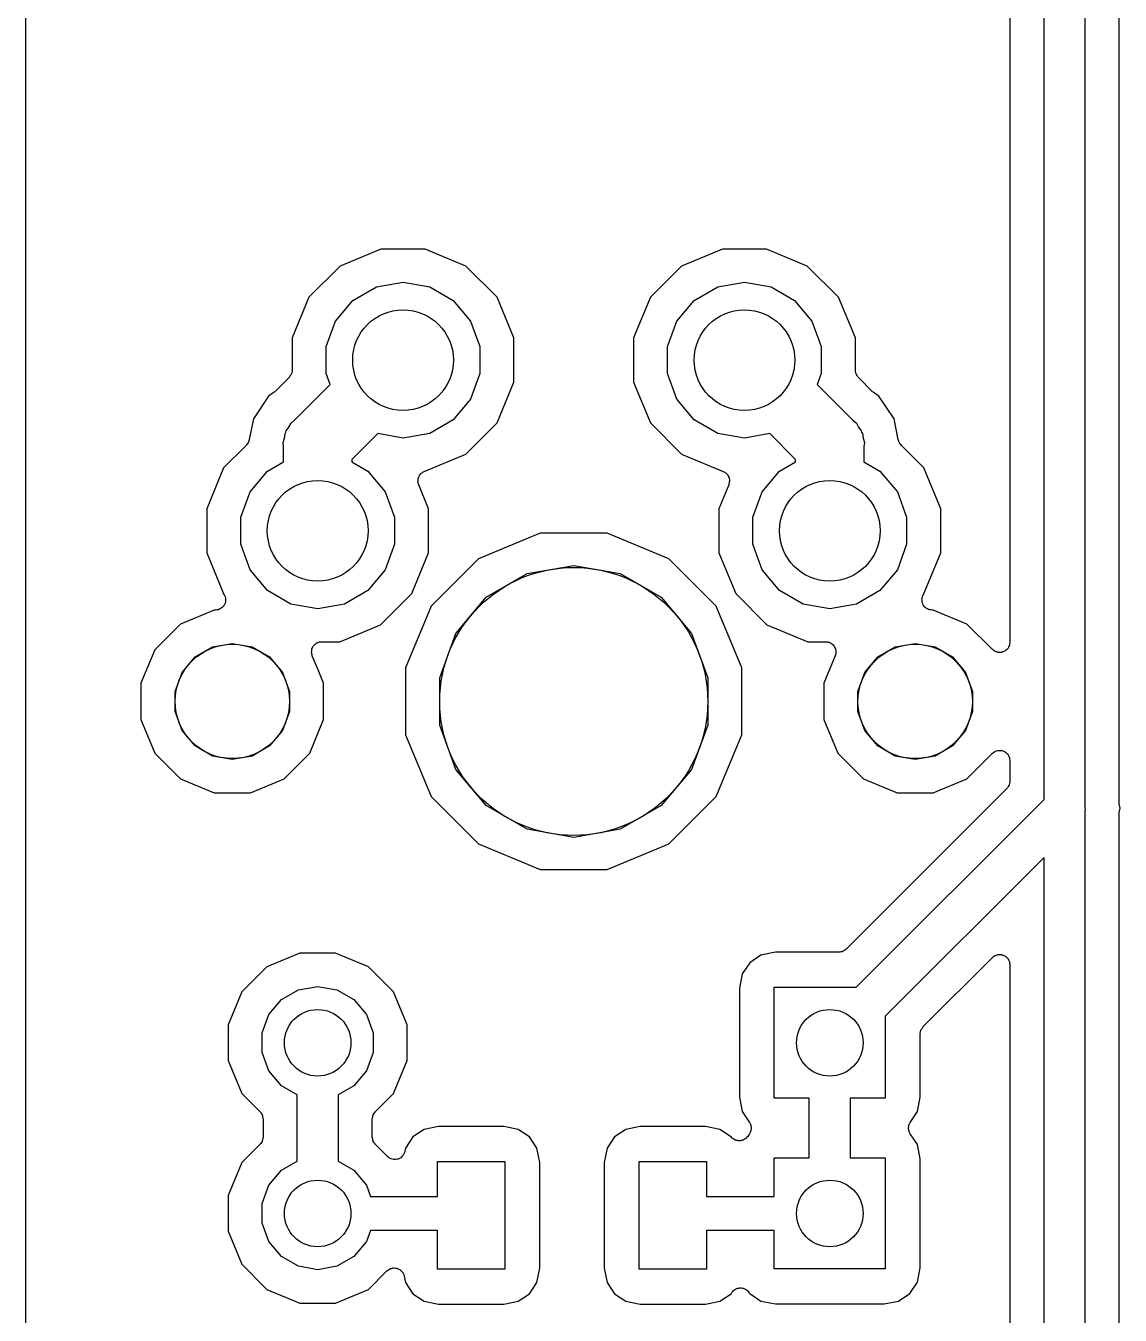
# Model space of a CAD drawing. Extents: x 24 to 196, y -189 to -31.
# Drawn here: x 159.49 to 175.77, y -133.29 to -114.1 of the extents above; entities that cross this region are included whole.
import ezdxf

# ---------------------------------------------------------------- set-up
doc = ezdxf.new("R2010")
doc.units = 0
doc.header["$MEASUREMENT"] = 0
doc.layers.add('BLACK', color=7, linetype='CONTINUOUS')

msp = doc.modelspace()

# ---------------------------------------------------------------- linework, layer by layer
at = {"layer": 'BLACK', "linetype": 'CONTINUOUS'}
for p, q in [((159.487, -147.101), (159.487, -59.5564)), ((175.247, -106.73), (175.247, -125.727)), ((175.755, -125.645), (175.755, -106.785)), ((174.638, -125.614), (174.638, -107.426)), ((174.13, -109.02), (174.13, -123.273)), ((164.772, -117.422), (164.165, -117.673)), ((165.428, -117.422), (164.772, -117.422)), ((166.035, -117.673), (165.428, -117.422)), ((169.852, -117.422), (169.245, -117.673)), ((170.508, -117.422), (169.852, -117.422)), ((171.115, -117.673), (170.508, -117.422)), ((164.165, -117.673), (163.7, -118.137)), ((166.5, -118.137), (166.035, -117.673)), ((169.245, -117.673), (168.78, -118.137)), ((171.58, -118.137), (171.115, -117.673)), ((164.354, -118.184), (164.703, -117.982)), ((164.703, -117.982), (165.1, -117.912)), ((165.1, -117.912), (165.497, -117.982)), ((165.497, -117.982), (165.846, -118.184)), ((169.434, -118.184), (169.783, -117.982)), ((169.783, -117.982), (170.18, -117.912)), ((170.18, -117.912), (170.577, -117.982)), ((170.577, -117.982), (170.926, -118.184)), ((163.7, -118.137), (163.449, -118.744)), ((164.095, -118.492), (164.354, -118.184)), ((165.846, -118.184), (166.105, -118.492)), ((166.751, -118.744), (166.5, -118.137)), ((168.78, -118.137), (168.529, -118.744)), ((169.175, -118.492), (169.434, -118.184)), ((170.926, -118.184), (171.185, -118.492)), ((171.831, -118.744), (171.58, -118.137)), ((163.957, -118.871), (164.095, -118.492)), ((166.105, -118.492), (166.243, -118.871)), ((169.037, -118.871), (169.175, -118.492)), ((171.185, -118.492), (171.323, -118.871)), ((163.449, -118.744), (163.449, -119.224)), ((166.751, -119.401), (166.751, -118.744)), ((168.529, -118.744), (168.529, -119.401)), ((171.831, -119.224), (171.831, -118.744)), ((163.957, -119.274), (163.957, -118.871)), ((166.243, -118.871), (166.243, -119.274)), ((169.037, -119.274), (169.037, -118.871)), ((171.323, -118.871), (171.323, -119.274)), ((163.404, -119.331), (163.193, -119.543)), ((163.408, -119.326), (163.404, -119.331)), ((163.413, -119.322), (163.408, -119.326)), ((163.423, -119.304), (163.413, -119.322)), ((163.435, -119.288), (163.423, -119.304)), ((163.436, -119.282), (163.435, -119.288)), ((163.44, -119.276), (163.436, -119.282)), ((163.443, -119.256), (163.44, -119.276)), ((163.448, -119.237), (163.443, -119.256)), ((163.449, -119.224), (163.448, -119.23)), ((163.448, -119.23), (163.448, -119.237)), ((164.017, -119.438), (163.957, -119.274)), ((166.243, -119.274), (166.105, -119.653)), ((169.175, -119.653), (169.037, -119.274)), ((171.323, -119.274), (171.263, -119.438)), ((171.832, -119.23), (171.831, -119.224)), ((171.832, -119.237), (171.832, -119.23)), ((171.837, -119.256), (171.832, -119.237)), ((171.84, -119.276), (171.837, -119.256)), ((171.844, -119.282), (171.84, -119.276)), ((171.845, -119.288), (171.844, -119.282)), ((171.857, -119.304), (171.845, -119.288)), ((171.867, -119.322), (171.857, -119.304)), ((171.872, -119.326), (171.867, -119.322)), ((171.876, -119.331), (171.872, -119.326)), ((172.087, -119.543), (171.876, -119.331)), ((163.181, -119.551), (163.17, -119.562)), ((163.193, -119.543), (163.181, -119.551)), ((163.486, -119.968), (164.017, -119.438)), ((166.5, -120.008), (166.751, -119.401)), ((168.529, -119.401), (168.78, -120.008)), ((171.263, -119.438), (171.794, -119.968)), ((172.099, -119.551), (172.087, -119.543)), ((172.11, -119.562), (172.099, -119.551)), ((163.098, -119.61), (162.873, -119.946)), ((163.17, -119.562), (163.098, -119.61)), ((166.105, -119.653), (165.846, -119.962)), ((169.434, -119.962), (169.175, -119.653)), ((172.182, -119.61), (172.11, -119.562)), ((172.407, -119.946), (172.182, -119.61)), ((162.873, -119.946), (162.811, -120.257)), ((163.357, -120.147), (163.362, -120.125)), ((163.362, -120.125), (163.401, -120.069)), ((163.401, -120.069), (163.435, -120.011)), ((163.435, -120.011), (163.486, -119.968)), ((165.846, -119.962), (165.497, -120.163)), ((166.035, -120.472), (166.5, -120.008)), ((168.78, -120.008), (169.245, -120.472)), ((169.783, -120.163), (169.434, -119.962)), ((171.794, -119.968), (171.845, -120.011)), ((171.845, -120.011), (171.879, -120.069)), ((171.879, -120.069), (171.918, -120.125)), ((171.918, -120.125), (171.923, -120.147)), ((172.469, -120.257), (172.407, -119.946)), ((162.791, -120.31), (162.779, -120.324)), ((162.794, -120.303), (162.791, -120.31)), ((162.799, -120.296), (162.794, -120.303)), ((162.802, -120.285), (162.799, -120.296)), ((162.805, -120.28), (162.802, -120.285)), ((162.806, -120.272), (162.805, -120.28)), ((162.81, -120.261), (162.806, -120.272)), ((162.811, -120.257), (162.81, -120.261)), ((163.316, -120.298), (163.334, -120.233)), ((163.322, -120.365), (163.316, -120.298)), ((163.334, -120.233), (163.345, -120.166)), ((163.345, -120.166), (163.357, -120.147)), ((164.724, -120.167), (164.338, -120.553)), ((165.1, -120.233), (164.724, -120.167)), ((165.497, -120.163), (165.1, -120.233)), ((170.18, -120.233), (169.783, -120.163)), ((170.556, -120.167), (170.18, -120.233)), ((170.942, -120.553), (170.556, -120.167)), ((171.923, -120.147), (171.935, -120.166)), ((171.935, -120.166), (171.946, -120.233)), ((171.946, -120.233), (171.964, -120.298)), ((171.964, -120.298), (171.958, -120.365)), ((172.47, -120.261), (172.469, -120.257)), ((172.474, -120.272), (172.47, -120.261)), ((172.475, -120.28), (172.474, -120.272)), ((172.478, -120.285), (172.475, -120.28)), ((172.481, -120.296), (172.478, -120.285)), ((172.486, -120.303), (172.481, -120.296)), ((172.489, -120.31), (172.486, -120.303)), ((172.501, -120.324), (172.489, -120.31)), ((162.769, -120.339), (162.43, -120.677)), ((162.778, -120.326), (162.769, -120.339)), ((162.779, -120.324), (162.778, -120.326)), ((162.778, -120.326), (162.778, -120.326)), ((163.322, -120.586), (163.322, -120.365)), ((165.416, -120.729), (166.035, -120.472)), ((169.245, -120.472), (169.864, -120.729)), ((171.958, -120.365), (171.958, -120.586)), ((172.502, -120.326), (172.501, -120.324)), ((172.511, -120.339), (172.502, -120.326)), ((172.502, -120.326), (172.502, -120.326)), ((172.85, -120.677), (172.511, -120.339)), ((162.43, -120.677), (162.179, -121.284)), ((163.084, -120.724), (163.322, -120.586)), ((164.338, -120.553), (164.338, -120.586)), ((164.338, -120.586), (164.576, -120.724)), ((170.704, -120.724), (170.942, -120.586)), ((170.942, -120.586), (170.942, -120.553)), ((171.958, -120.586), (172.196, -120.724)), ((173.101, -121.284), (172.85, -120.677)), ((162.825, -121.032), (163.084, -120.724)), ((164.576, -120.724), (164.835, -121.032)), ((165.322, -120.876), (165.324, -120.863)), ((165.325, -120.889), (165.322, -120.876)), ((165.323, -120.85), (165.327, -120.837)), ((165.324, -120.863), (165.323, -120.85)), ((165.325, -120.903), (165.325, -120.889)), ((165.327, -120.837), (165.329, -120.824)), ((165.329, -120.824), (165.335, -120.812)), ((165.335, -120.812), (165.339, -120.799)), ((165.339, -120.799), (165.347, -120.789)), ((165.347, -120.789), (165.353, -120.777)), ((165.353, -120.777), (165.363, -120.768)), ((165.363, -120.768), (165.371, -120.757)), ((165.371, -120.757), (165.383, -120.75)), ((165.383, -120.75), (165.392, -120.741)), ((165.392, -120.741), (165.405, -120.736)), ((165.405, -120.736), (165.416, -120.729)), ((169.864, -120.729), (169.875, -120.736)), ((169.875, -120.736), (169.888, -120.741)), ((169.888, -120.741), (169.897, -120.75)), ((169.897, -120.75), (169.909, -120.757)), ((169.909, -120.757), (169.917, -120.768)), ((169.917, -120.768), (169.927, -120.777)), ((169.927, -120.777), (169.933, -120.789)), ((169.933, -120.789), (169.941, -120.799)), ((169.941, -120.799), (169.945, -120.812)), ((169.945, -120.812), (169.951, -120.824)), ((169.951, -120.824), (169.953, -120.837)), ((169.953, -120.837), (169.957, -120.85)), ((169.958, -120.876), (169.955, -120.889)), ((169.955, -120.889), (169.955, -120.903)), ((169.957, -120.85), (169.956, -120.863)), ((169.956, -120.863), (169.958, -120.876)), ((170.445, -121.032), (170.704, -120.724)), ((172.196, -120.724), (172.455, -121.032)), ((162.687, -121.411), (162.825, -121.032)), ((164.835, -121.032), (164.973, -121.411)), ((165.331, -120.915), (165.325, -120.903)), ((165.333, -120.928), (165.331, -120.915)), ((165.481, -121.284), (165.333, -120.928)), ((169.947, -120.928), (169.799, -121.284)), ((169.949, -120.915), (169.947, -120.928)), ((169.955, -120.903), (169.949, -120.915)), ((170.307, -121.411), (170.445, -121.032)), ((172.455, -121.032), (172.593, -121.411)), ((162.179, -121.284), (162.179, -121.941)), ((162.687, -121.814), (162.687, -121.411)), ((164.973, -121.411), (164.973, -121.814)), ((165.481, -121.941), (165.481, -121.284)), ((169.799, -121.284), (169.799, -121.941)), ((170.307, -121.814), (170.307, -121.411)), ((172.593, -121.411), (172.593, -121.814)), ((173.101, -121.941), (173.101, -121.284)), ((167.142, -121.651), (166.223, -122.032)), ((168.138, -121.651), (167.142, -121.651)), ((169.057, -122.032), (168.138, -121.651)), ((162.825, -122.193), (162.687, -121.814)), ((164.973, -121.814), (164.835, -122.193)), ((170.445, -122.193), (170.307, -121.814)), ((172.593, -121.814), (172.455, -122.193)), ((162.179, -121.941), (162.435, -122.559)), ((165.23, -122.548), (165.481, -121.941)), ((166.223, -122.032), (165.519, -122.735)), ((169.761, -122.735), (169.057, -122.032)), ((169.799, -121.941), (170.05, -122.548)), ((172.845, -122.559), (173.101, -121.941)), ((163.084, -122.502), (162.825, -122.193)), ((164.835, -122.193), (164.576, -122.502)), ((166.948, -122.25), (167.64, -122.128)), ((167.64, -122.128), (168.332, -122.25)), ((170.704, -122.502), (170.445, -122.193)), ((172.455, -122.193), (172.196, -122.502)), ((166.339, -122.602), (166.948, -122.25)), ((168.332, -122.25), (168.941, -122.602)), ((162.435, -122.559), (162.44, -122.565)), ((162.44, -122.565), (162.443, -122.571)), ((162.443, -122.571), (162.446, -122.577)), ((162.446, -122.577), (162.452, -122.596)), ((162.452, -122.596), (162.458, -122.615)), ((162.458, -122.615), (162.458, -122.622)), ((162.458, -122.622), (162.46, -122.628)), ((163.433, -122.703), (163.084, -122.502)), ((164.576, -122.502), (164.227, -122.703)), ((164.765, -123.012), (165.23, -122.548)), ((165.887, -123.14), (166.339, -122.602)), ((168.941, -122.602), (169.393, -123.14)), ((170.05, -122.548), (170.515, -123.012)), ((171.053, -122.703), (170.704, -122.502)), ((172.196, -122.502), (171.847, -122.703)), ((172.82, -122.628), (172.822, -122.622)), ((172.822, -122.615), (172.828, -122.596)), ((172.822, -122.622), (172.822, -122.615)), ((172.828, -122.596), (172.834, -122.577)), ((172.834, -122.577), (172.837, -122.571)), ((172.837, -122.571), (172.84, -122.565)), ((172.84, -122.565), (172.845, -122.559)), ((162.29, -122.794), (161.79, -123.001)), ((162.308, -122.794), (162.29, -122.794)), ((162.328, -122.79), (162.308, -122.794)), ((162.348, -122.789), (162.328, -122.79)), ((162.354, -122.786), (162.348, -122.789)), ((162.36, -122.785), (162.354, -122.786)), ((162.378, -122.775), (162.36, -122.785)), ((162.396, -122.766), (162.378, -122.775)), ((162.4, -122.761), (162.396, -122.766)), ((162.406, -122.758), (162.4, -122.761)), ((162.419, -122.743), (162.406, -122.758)), ((162.433, -122.729), (162.419, -122.743)), ((162.436, -122.723), (162.433, -122.729)), ((162.44, -122.718), (162.436, -122.723)), ((162.447, -122.699), (162.44, -122.718)), ((162.456, -122.681), (162.447, -122.699)), ((162.458, -122.668), (162.456, -122.674)), ((162.456, -122.674), (162.456, -122.681)), ((162.46, -122.628), (162.458, -122.648)), ((162.458, -122.648), (162.458, -122.668)), ((163.83, -122.773), (163.433, -122.703)), ((164.227, -122.703), (163.83, -122.773)), ((165.519, -122.735), (165.138, -123.655)), ((170.142, -123.655), (169.761, -122.735)), ((171.45, -122.773), (171.053, -122.703)), ((171.847, -122.703), (171.45, -122.773)), ((172.822, -122.648), (172.82, -122.628)), ((172.822, -122.668), (172.822, -122.648)), ((172.824, -122.674), (172.822, -122.668)), ((172.824, -122.681), (172.824, -122.674)), ((172.833, -122.699), (172.824, -122.681)), ((172.84, -122.718), (172.833, -122.699)), ((172.844, -122.723), (172.84, -122.718)), ((172.847, -122.729), (172.844, -122.723)), ((172.861, -122.743), (172.847, -122.729)), ((172.874, -122.758), (172.861, -122.743)), ((172.88, -122.761), (172.874, -122.758)), ((172.884, -122.766), (172.88, -122.761)), ((172.902, -122.775), (172.884, -122.766)), ((172.92, -122.785), (172.902, -122.775)), ((172.926, -122.786), (172.92, -122.785)), ((172.932, -122.789), (172.926, -122.786)), ((172.952, -122.79), (172.932, -122.789)), ((172.972, -122.794), (172.952, -122.79)), ((172.99, -122.794), (172.972, -122.794)), ((173.49, -123.001), (172.99, -122.794)), ((161.79, -123.001), (161.408, -123.383)), ((173.87, -123.38), (173.49, -123.001)), ((164.158, -123.264), (164.765, -123.012)), ((165.646, -123.801), (165.887, -123.14)), ((169.393, -123.14), (169.634, -123.801)), ((170.515, -123.012), (171.122, -123.264)), ((161.408, -123.383), (161.201, -123.882)), ((162.005, -123.491), (162.264, -123.341)), ((162.264, -123.341), (162.56, -123.289)), ((162.56, -123.289), (162.856, -123.341)), ((162.856, -123.341), (163.115, -123.491)), ((163.741, -123.39), (163.744, -123.38)), ((163.741, -123.406), (163.741, -123.39)), ((163.744, -123.38), (163.745, -123.37)), ((163.745, -123.37), (163.753, -123.355)), ((163.753, -123.355), (163.759, -123.34)), ((163.759, -123.34), (163.765, -123.332)), ((163.765, -123.332), (163.77, -123.323)), ((163.77, -123.323), (163.782, -123.312)), ((163.782, -123.312), (163.793, -123.299)), ((163.793, -123.299), (163.801, -123.294)), ((163.801, -123.294), (163.809, -123.288)), ((163.809, -123.288), (163.824, -123.281)), ((163.824, -123.281), (163.839, -123.273)), ((163.839, -123.273), (163.848, -123.271)), ((163.848, -123.271), (163.858, -123.267)), ((163.858, -123.267), (163.874, -123.267)), ((163.874, -123.267), (163.891, -123.264)), ((163.891, -123.264), (164.158, -123.264)), ((171.122, -123.264), (171.389, -123.264)), ((171.389, -123.264), (171.406, -123.267)), ((171.406, -123.267), (171.422, -123.267)), ((171.422, -123.267), (171.432, -123.271)), ((171.432, -123.271), (171.441, -123.273)), ((171.441, -123.273), (171.456, -123.281)), ((171.456, -123.281), (171.471, -123.288)), ((171.471, -123.288), (171.479, -123.294)), ((171.479, -123.294), (171.487, -123.299)), ((171.487, -123.299), (171.498, -123.312)), ((171.498, -123.312), (171.51, -123.323)), ((171.51, -123.323), (171.515, -123.332)), ((171.515, -123.332), (171.521, -123.34)), ((171.521, -123.34), (171.527, -123.355)), ((171.527, -123.355), (171.535, -123.37)), ((171.535, -123.37), (171.536, -123.38)), ((171.536, -123.38), (171.539, -123.39)), ((171.539, -123.39), (171.539, -123.406)), ((172.165, -123.491), (172.424, -123.341)), ((172.424, -123.341), (172.72, -123.289)), ((172.72, -123.289), (173.016, -123.341)), ((173.016, -123.341), (173.275, -123.491)), ((173.886, -123.392), (173.87, -123.38)), ((174.079, -123.383), (174.065, -123.397)), ((174.094, -123.371), (174.079, -123.383)), ((174.097, -123.365), (174.094, -123.371)), ((174.102, -123.36), (174.097, -123.365)), ((174.111, -123.342), (174.102, -123.36)), ((174.121, -123.325), (174.111, -123.342)), ((174.122, -123.318), (174.121, -123.325)), ((174.125, -123.312), (174.122, -123.318)), ((174.126, -123.292), (174.125, -123.312)), ((174.13, -123.273), (174.126, -123.292)), ((161.812, -123.721), (162.005, -123.491)), ((163.115, -123.491), (163.308, -123.721)), ((163.738, -123.423), (163.741, -123.406)), ((163.741, -123.432), (163.738, -123.423)), ((163.741, -123.443), (163.741, -123.432)), ((163.746, -123.458), (163.741, -123.443)), ((163.75, -123.474), (163.746, -123.458)), ((163.836, -123.683), (163.75, -123.474)), ((171.53, -123.474), (171.361, -123.882)), ((171.534, -123.458), (171.53, -123.474)), ((171.539, -123.443), (171.534, -123.458)), ((171.539, -123.406), (171.542, -123.423)), ((171.542, -123.423), (171.539, -123.432)), ((171.539, -123.432), (171.539, -123.443)), ((171.972, -123.721), (172.165, -123.491)), ((173.275, -123.491), (173.468, -123.721)), ((173.901, -123.405), (173.886, -123.392)), ((173.907, -123.407), (173.901, -123.405)), ((173.913, -123.411), (173.907, -123.407)), ((173.932, -123.416), (173.913, -123.411)), ((173.951, -123.423), (173.932, -123.416)), ((173.958, -123.423), (173.951, -123.423)), ((173.964, -123.424), (173.958, -123.423)), ((173.984, -123.423), (173.964, -123.424)), ((174.004, -123.423), (173.984, -123.423)), ((174.01, -123.42), (174.004, -123.423)), ((174.017, -123.42), (174.01, -123.42)), ((174.035, -123.411), (174.017, -123.42)), ((174.053, -123.405), (174.035, -123.411)), ((174.059, -123.4), (174.053, -123.405)), ((174.065, -123.397), (174.059, -123.4)), ((161.709, -124.003), (161.812, -123.721)), ((163.308, -123.721), (163.411, -124.003)), ((163.919, -123.882), (163.836, -123.683)), ((165.138, -123.655), (165.138, -124.65)), ((170.142, -124.65), (170.142, -123.655)), ((171.869, -124.003), (171.972, -123.721)), ((173.468, -123.721), (173.571, -124.003)), ((161.201, -123.882), (161.201, -124.423)), ((163.919, -124.423), (163.919, -123.882)), ((165.646, -124.504), (165.646, -123.801)), ((169.634, -123.801), (169.634, -124.504)), ((171.361, -123.882), (171.361, -124.423)), ((161.709, -124.303), (161.709, -124.003)), ((163.411, -124.003), (163.411, -124.303)), ((171.869, -124.303), (171.869, -124.003)), ((173.571, -124.003), (173.571, -124.303)), ((161.812, -124.585), (161.709, -124.303)), ((163.411, -124.303), (163.308, -124.585)), ((171.972, -124.585), (171.869, -124.303)), ((173.571, -124.303), (173.468, -124.585)), ((161.201, -124.423), (161.408, -124.922)), ((163.712, -124.922), (163.919, -124.423)), ((165.887, -125.165), (165.646, -124.504)), ((169.634, -124.504), (169.393, -125.165)), ((171.361, -124.423), (171.568, -124.922)), ((162.005, -124.815), (161.812, -124.585)), ((163.308, -124.585), (163.115, -124.815)), ((165.138, -124.65), (165.519, -125.57)), ((169.761, -125.57), (170.142, -124.65)), ((172.165, -124.815), (171.972, -124.585)), ((173.468, -124.585), (173.275, -124.815)), ((161.408, -124.922), (161.79, -125.305)), ((162.264, -124.965), (162.005, -124.815)), ((163.115, -124.815), (162.856, -124.965)), ((163.33, -125.305), (163.712, -124.922)), ((171.568, -124.922), (171.95, -125.305)), ((172.424, -124.965), (172.165, -124.815)), ((173.275, -124.815), (173.016, -124.965)), ((173.49, -125.305), (173.87, -124.925)), ((173.87, -124.925), (173.886, -124.913)), ((173.886, -124.913), (173.901, -124.901)), ((173.901, -124.901), (173.907, -124.898)), ((173.907, -124.898), (173.913, -124.895)), ((173.913, -124.895), (173.932, -124.889)), ((173.932, -124.889), (173.951, -124.883)), ((173.951, -124.883), (173.958, -124.883)), ((173.958, -124.883), (173.964, -124.881)), ((173.964, -124.881), (173.984, -124.883)), ((173.984, -124.883), (174.004, -124.883)), ((174.004, -124.883), (174.01, -124.885)), ((174.01, -124.885), (174.017, -124.885)), ((174.017, -124.885), (174.035, -124.894)), ((174.035, -124.894), (174.053, -124.901)), ((174.053, -124.901), (174.059, -124.905)), ((174.059, -124.905), (174.065, -124.908)), ((174.065, -124.908), (174.079, -124.922)), ((174.079, -124.922), (174.094, -124.935)), ((162.56, -125.017), (162.264, -124.965)), ((162.856, -124.965), (162.56, -125.017)), ((172.72, -125.017), (172.424, -124.965)), ((173.016, -124.965), (172.72, -125.017)), ((174.094, -124.935), (174.097, -124.941)), ((174.097, -124.941), (174.102, -124.945)), ((174.102, -124.945), (174.111, -124.963)), ((174.111, -124.963), (174.121, -124.981)), ((174.121, -124.981), (174.122, -124.987)), ((174.122, -124.987), (174.125, -124.993)), ((174.125, -124.993), (174.126, -125.013)), ((174.126, -125.013), (174.13, -125.033)), ((174.13, -125.033), (174.13, -125.34)), ((161.79, -125.305), (162.29, -125.512)), ((162.83, -125.512), (163.33, -125.305)), ((166.339, -125.704), (165.887, -125.165)), ((169.393, -125.165), (168.941, -125.704)), ((171.95, -125.305), (172.45, -125.512)), ((172.99, -125.512), (173.49, -125.305)), ((174.085, -125.448), (171.692, -127.842)), ((174.089, -125.443), (174.085, -125.448)), ((174.094, -125.438), (174.089, -125.443)), ((174.104, -125.421), (174.094, -125.438)), ((174.115, -125.405), (174.104, -125.421)), ((174.117, -125.398), (174.115, -125.405)), ((174.121, -125.392), (174.117, -125.398)), ((174.124, -125.373), (174.121, -125.392)), ((174.129, -125.354), (174.124, -125.373)), ((174.13, -125.34), (174.129, -125.347)), ((174.129, -125.347), (174.129, -125.354)), ((162.29, -125.512), (162.83, -125.512)), ((165.519, -125.57), (166.223, -126.274)), ((169.057, -126.274), (169.761, -125.57)), ((171.844, -128.407), (174.638, -125.614)), ((172.45, -125.512), (172.99, -125.512)), ((175.758, -125.66), (175.755, -125.645)), ((175.758, -125.675), (175.758, -125.66)), ((175.771, -125.74), (175.758, -125.675)), ((166.948, -126.055), (166.339, -125.704)), ((168.941, -125.704), (168.332, -126.055)), ((175.247, -125.727), (175.251, -125.767)), ((175.251, -125.767), (175.247, -125.78)), ((175.247, -125.78), (175.247, -144.777)), ((175.755, -125.835), (175.758, -125.82)), ((175.755, -144.695), (175.755, -125.835)), ((175.758, -125.805), (175.771, -125.74)), ((175.758, -125.82), (175.758, -125.805)), ((167.64, -126.177), (166.948, -126.055)), ((168.332, -126.055), (167.64, -126.177)), ((166.223, -126.274), (167.142, -126.655)), ((168.138, -126.655), (169.057, -126.274)), ((174.638, -126.476), (172.275, -128.838)), ((174.638, -144.664), (174.638, -126.476)), ((167.142, -126.655), (168.138, -126.655)), ((163.565, -127.899), (163.075, -128.102)), ((164.095, -127.899), (163.565, -127.899)), ((164.585, -128.102), (164.095, -127.899)), ((170.426, -127.929), (170.258, -128.041)), ((170.64, -127.886), (170.426, -127.929)), ((171.584, -127.886), (170.64, -127.886)), ((171.59, -127.885), (171.584, -127.886)), ((171.597, -127.886), (171.59, -127.885)), ((171.616, -127.88), (171.597, -127.886)), ((171.636, -127.877), (171.616, -127.88)), ((171.642, -127.874), (171.636, -127.877)), ((171.648, -127.872), (171.642, -127.874)), ((171.665, -127.861), (171.648, -127.872)), ((171.682, -127.851), (171.665, -127.861)), ((171.686, -127.845), (171.682, -127.851)), ((171.692, -127.842), (171.686, -127.845)), ((172.841, -128.991), (173.87, -127.963)), ((173.87, -127.963), (173.886, -127.951)), ((173.886, -127.951), (173.901, -127.938)), ((173.901, -127.938), (173.907, -127.936)), ((173.907, -127.936), (173.913, -127.932)), ((173.913, -127.932), (173.932, -127.927)), ((173.932, -127.927), (173.951, -127.92)), ((173.951, -127.92), (173.958, -127.92)), ((173.958, -127.92), (173.964, -127.919)), ((173.964, -127.919), (173.984, -127.92)), ((173.984, -127.92), (174.004, -127.92)), ((174.004, -127.92), (174.01, -127.923)), ((174.01, -127.923), (174.017, -127.923)), ((174.017, -127.923), (174.035, -127.932)), ((174.035, -127.932), (174.054, -127.938)), ((174.054, -127.938), (174.059, -127.943)), ((174.059, -127.943), (174.065, -127.946)), ((174.065, -127.946), (174.079, -127.96)), ((174.079, -127.96), (174.094, -127.972)), ((174.094, -127.972), (174.097, -127.978)), ((174.097, -127.978), (174.102, -127.983)), ((174.102, -127.983), (174.111, -128.001)), ((163.075, -128.102), (162.7, -128.477)), ((164.96, -128.477), (164.585, -128.102)), ((170.258, -128.041), (170.146, -128.209)), ((174.111, -128.001), (174.121, -128.018)), ((174.121, -128.018), (174.122, -128.025)), ((174.122, -128.025), (174.125, -128.031)), ((174.125, -128.031), (174.126, -128.051)), ((174.126, -128.051), (174.13, -128.07)), ((174.13, -128.07), (174.13, -142.323)), ((170.146, -128.209), (170.104, -128.422)), ((162.7, -128.477), (162.496, -128.967)), ((163.291, -128.591), (163.543, -128.445)), ((163.543, -128.445), (163.83, -128.394)), ((163.83, -128.394), (164.117, -128.445)), ((164.117, -128.445), (164.369, -128.591)), ((165.163, -128.967), (164.96, -128.477)), ((170.104, -128.422), (170.104, -130.043)), ((170.624, -130.058), (170.624, -128.407)), ((170.624, -128.407), (171.844, -128.407)), ((163.104, -128.814), (163.291, -128.591)), ((164.369, -128.591), (164.556, -128.814)), ((163.004, -129.087), (163.104, -128.814)), ((164.556, -128.814), (164.655, -129.087)), ((172.275, -128.838), (172.275, -130.058)), ((162.496, -128.967), (162.496, -129.498)), ((163.004, -129.378), (163.004, -129.087)), ((164.655, -129.087), (164.655, -129.378)), ((165.163, -129.498), (165.163, -128.967)), ((172.796, -129.099), (172.798, -129.092)), ((172.796, -130.043), (172.796, -129.099)), ((172.797, -129.086), (172.802, -129.066)), ((172.798, -129.092), (172.797, -129.086)), ((172.802, -129.066), (172.806, -129.047)), ((172.806, -129.047), (172.809, -129.041)), ((172.809, -129.041), (172.811, -129.034)), ((172.811, -129.034), (172.822, -129.018)), ((172.822, -129.018), (172.832, -129.001)), ((172.832, -129.001), (172.837, -128.997)), ((172.837, -128.997), (172.841, -128.991)), ((162.496, -129.498), (162.7, -129.988)), ((163.104, -129.652), (163.004, -129.378)), ((164.655, -129.378), (164.556, -129.652)), ((164.96, -129.988), (165.163, -129.498)), ((163.291, -129.875), (163.104, -129.652)), ((164.556, -129.652), (164.369, -129.875)), ((163.525, -130.01), (163.291, -129.875)), ((164.369, -129.875), (164.135, -130.01)), ((162.7, -129.988), (162.973, -130.261)), ((163.525, -130.995), (163.525, -130.01)), ((164.135, -130.01), (164.135, -130.995)), ((164.687, -130.261), (164.96, -129.988)), ((170.104, -130.043), (170.146, -130.256)), ((171.145, -130.058), (170.624, -130.058)), ((171.145, -130.947), (171.145, -130.058)), ((172.275, -130.058), (171.755, -130.058)), ((171.755, -130.058), (171.755, -130.947)), ((172.754, -130.256), (172.796, -130.043)), ((162.973, -130.261), (162.976, -130.267)), ((162.976, -130.267), (162.982, -130.271)), ((162.982, -130.271), (162.992, -130.288)), ((162.992, -130.288), (163.003, -130.304)), ((164.657, -130.304), (164.668, -130.288)), ((164.668, -130.288), (164.678, -130.271)), ((164.678, -130.271), (164.684, -130.267)), ((164.684, -130.267), (164.687, -130.261)), ((170.146, -130.256), (170.254, -130.418)), ((172.646, -130.418), (172.754, -130.256)), ((163.003, -130.304), (163.005, -130.311)), ((163.005, -130.311), (163.008, -130.317)), ((163.008, -130.317), (163.011, -130.336)), ((163.011, -130.336), (163.017, -130.356)), ((163.017, -130.356), (163.016, -130.362)), ((163.016, -130.362), (163.017, -130.369)), ((163.017, -130.369), (163.017, -130.636)), ((164.643, -130.356), (164.649, -130.336)), ((164.644, -130.362), (164.643, -130.356)), ((164.643, -130.369), (164.644, -130.362)), ((164.643, -130.636), (164.643, -130.369)), ((164.649, -130.336), (164.652, -130.317)), ((164.652, -130.317), (164.655, -130.311)), ((164.655, -130.311), (164.657, -130.304)), ((165.63, -130.48), (165.416, -130.522)), ((166.6, -130.48), (165.63, -130.48)), ((166.813, -130.522), (166.6, -130.48)), ((168.63, -130.48), (168.416, -130.522)), ((169.6, -130.48), (168.63, -130.48)), ((169.813, -130.522), (169.6, -130.48)), ((170.254, -130.418), (170.258, -130.427)), ((170.258, -130.427), (170.264, -130.435)), ((170.264, -130.435), (170.269, -130.451)), ((170.269, -130.451), (170.275, -130.466)), ((170.275, -130.466), (170.276, -130.476)), ((170.276, -130.476), (170.279, -130.486)), ((170.279, -130.486), (170.278, -130.503)), ((172.621, -130.486), (172.624, -130.476)), ((172.622, -130.503), (172.621, -130.486)), ((172.624, -130.476), (172.625, -130.466)), ((172.625, -130.466), (172.631, -130.451)), ((172.631, -130.451), (172.636, -130.435)), ((172.636, -130.435), (172.642, -130.427)), ((172.642, -130.427), (172.646, -130.418)), ((163.011, -130.669), (163.008, -130.689)), ((163.017, -130.65), (163.011, -130.669)), ((163.017, -130.636), (163.016, -130.643)), ((163.016, -130.643), (163.017, -130.65)), ((164.644, -130.643), (164.643, -130.636)), ((164.643, -130.65), (164.644, -130.643)), ((164.649, -130.669), (164.643, -130.65)), ((164.652, -130.689), (164.649, -130.669)), ((165.248, -130.634), (165.136, -130.802)), ((165.416, -130.522), (165.248, -130.634)), ((166.981, -130.634), (166.813, -130.522)), ((167.093, -130.802), (166.981, -130.634)), ((168.248, -130.634), (168.136, -130.802)), ((168.416, -130.522), (168.248, -130.634)), ((169.987, -130.639), (169.813, -130.522)), ((169.996, -130.651), (169.987, -130.639)), ((170.005, -130.657), (169.996, -130.651)), ((170.012, -130.664), (170.005, -130.657)), ((170.026, -130.671), (170.012, -130.664)), ((170.04, -130.68), (170.026, -130.671)), ((170.05, -130.683), (170.04, -130.68)), ((170.059, -130.687), (170.05, -130.683)), ((170.153, -130.683), (170.144, -130.687)), ((170.163, -130.68), (170.153, -130.683)), ((170.177, -130.671), (170.163, -130.68)), ((170.192, -130.664), (170.177, -130.671)), ((170.199, -130.657), (170.192, -130.664)), ((170.207, -130.651), (170.199, -130.657)), ((170.217, -130.638), (170.207, -130.651)), ((170.228, -130.626), (170.217, -130.638)), ((170.254, -130.587), (170.228, -130.626)), ((170.258, -130.578), (170.254, -130.587)), ((170.264, -130.57), (170.258, -130.578)), ((170.269, -130.554), (170.264, -130.57)), ((170.275, -130.539), (170.269, -130.554)), ((170.276, -130.529), (170.275, -130.539)), ((170.279, -130.519), (170.276, -130.529)), ((170.278, -130.503), (170.279, -130.519)), ((172.621, -130.519), (172.622, -130.503)), ((172.624, -130.529), (172.621, -130.519)), ((172.625, -130.539), (172.624, -130.529)), ((172.631, -130.554), (172.625, -130.539)), ((172.636, -130.57), (172.631, -130.554)), ((172.642, -130.578), (172.636, -130.57)), ((172.646, -130.587), (172.642, -130.578)), ((172.754, -130.749), (172.646, -130.587)), ((162.973, -130.744), (162.7, -131.017)), ((162.976, -130.739), (162.973, -130.744)), ((162.982, -130.734), (162.976, -130.739)), ((162.992, -130.717), (162.982, -130.734)), ((163.003, -130.701), (162.992, -130.717)), ((163.005, -130.694), (163.003, -130.701)), ((163.008, -130.689), (163.005, -130.694)), ((164.655, -130.694), (164.652, -130.689)), ((164.657, -130.701), (164.655, -130.694)), ((164.668, -130.717), (164.657, -130.701)), ((164.678, -130.734), (164.668, -130.717)), ((164.684, -130.739), (164.678, -130.734)), ((164.687, -130.744), (164.684, -130.739)), ((164.87, -130.926), (164.687, -130.744)), ((165.125, -130.858), (165.116, -130.878)), ((165.127, -130.848), (165.125, -130.853)), ((165.125, -130.853), (165.125, -130.858)), ((165.136, -130.802), (165.127, -130.848)), ((167.136, -131.016), (167.093, -130.802)), ((168.136, -130.802), (168.094, -131.016)), ((170.076, -130.689), (170.059, -130.687)), ((170.092, -130.693), (170.076, -130.689)), ((170.102, -130.692), (170.092, -130.693)), ((170.112, -130.693), (170.102, -130.692)), ((170.128, -130.689), (170.112, -130.693)), ((170.144, -130.687), (170.128, -130.689)), ((172.796, -130.962), (172.754, -130.749)), ((162.7, -131.017), (162.496, -131.507)), ((163.291, -131.131), (163.525, -130.995)), ((164.135, -130.995), (164.369, -131.131)), ((164.874, -130.929), (164.87, -130.926)), ((164.877, -130.933), (164.874, -130.929)), ((164.895, -130.944), (164.877, -130.933)), ((164.913, -130.957), (164.895, -130.944)), ((164.918, -130.958), (164.913, -130.957)), ((164.922, -130.961), (164.918, -130.958)), ((164.943, -130.965), (164.922, -130.961)), ((164.964, -130.971), (164.943, -130.965)), ((164.969, -130.97), (164.964, -130.971)), ((164.974, -130.971), (164.969, -130.97)), ((164.995, -130.968), (164.974, -130.971)), ((165.017, -130.966), (164.995, -130.968)), ((165.021, -130.964), (165.017, -130.966)), ((165.026, -130.963), (165.021, -130.964)), ((165.045, -130.953), (165.026, -130.963)), ((165.065, -130.944), (165.045, -130.953)), ((165.068, -130.94), (165.065, -130.944)), ((165.073, -130.938), (165.068, -130.94)), ((165.087, -130.921), (165.073, -130.938)), ((165.102, -130.906), (165.087, -130.921)), ((165.104, -130.902), (165.102, -130.906)), ((165.108, -130.898), (165.104, -130.902)), ((165.116, -130.878), (165.108, -130.898)), ((165.615, -131.519), (165.615, -131.001)), ((165.615, -131.001), (166.615, -131.001)), ((166.615, -131.001), (166.615, -132.601)), ((167.136, -132.586), (167.136, -131.016)), ((168.094, -131.016), (168.094, -132.586)), ((168.615, -132.601), (168.615, -131.001)), ((168.615, -131.001), (169.615, -131.001)), ((169.615, -131.001), (169.615, -131.519)), ((170.624, -131.519), (170.624, -130.947)), ((170.624, -130.947), (171.145, -130.947)), ((171.755, -130.947), (172.275, -130.947)), ((172.275, -130.947), (172.275, -132.598)), ((172.796, -132.583), (172.796, -130.962)), ((163.104, -131.354), (163.291, -131.131)), ((164.369, -131.131), (164.556, -131.354)), ((163.004, -131.627), (163.104, -131.354)), ((164.556, -131.354), (164.616, -131.519)), ((162.496, -131.507), (162.496, -132.038)), ((163.004, -131.918), (163.004, -131.627)), ((164.616, -131.519), (165.615, -131.519)), ((169.615, -131.519), (170.624, -131.519)), ((163.104, -132.192), (163.004, -131.918)), ((164.616, -132.027), (164.556, -132.192)), ((165.615, -132.027), (164.616, -132.027)), ((165.615, -132.601), (165.615, -132.027)), ((170.624, -132.027), (169.615, -132.027)), ((169.615, -132.027), (169.615, -132.601)), ((170.624, -132.598), (170.624, -132.027)), ((162.496, -132.038), (162.7, -132.528)), ((163.291, -132.415), (163.104, -132.192)), ((164.556, -132.192), (164.369, -132.415)), ((162.7, -132.528), (163.075, -132.903)), ((163.543, -132.56), (163.291, -132.415)), ((163.83, -132.611), (163.543, -132.56)), ((164.117, -132.56), (163.83, -132.611)), ((164.369, -132.415), (164.117, -132.56)), ((164.886, -132.61), (164.904, -132.598)), ((164.904, -132.598), (164.909, -132.596)), ((164.909, -132.596), (164.913, -132.594)), ((164.913, -132.594), (164.934, -132.59)), ((164.934, -132.59), (164.955, -132.584)), ((164.955, -132.584), (164.96, -132.584)), ((164.96, -132.584), (164.965, -132.584)), ((164.965, -132.584), (164.986, -132.587)), ((164.986, -132.587), (165.008, -132.589)), ((165.008, -132.589), (165.012, -132.591)), ((165.012, -132.591), (165.017, -132.592)), ((165.017, -132.592), (165.036, -132.602)), ((165.036, -132.602), (165.056, -132.611)), ((166.615, -132.601), (165.615, -132.601)), ((167.093, -132.799), (167.136, -132.586)), ((168.094, -132.586), (168.136, -132.799)), ((169.615, -132.601), (168.615, -132.601)), ((172.275, -132.598), (170.624, -132.598)), ((172.754, -132.796), (172.796, -132.583)), ((164.585, -132.903), (164.86, -132.628)), ((164.86, -132.628), (164.865, -132.625)), ((164.865, -132.625), (164.868, -132.621)), ((164.868, -132.621), (164.886, -132.61)), ((165.056, -132.611), (165.059, -132.615)), ((165.059, -132.615), (165.064, -132.617)), ((165.064, -132.617), (165.078, -132.633)), ((165.078, -132.633), (165.093, -132.648)), ((165.093, -132.648), (165.095, -132.653)), ((165.095, -132.653), (165.098, -132.657)), ((165.098, -132.657), (165.106, -132.677)), ((165.106, -132.677), (165.115, -132.696)), ((165.115, -132.696), (165.116, -132.701)), ((165.116, -132.701), (165.118, -132.706)), ((165.118, -132.706), (165.136, -132.799)), ((163.075, -132.903), (163.565, -133.106)), ((164.095, -133.106), (164.585, -132.903)), ((165.136, -132.799), (165.248, -132.967)), ((165.248, -132.967), (165.416, -133.079)), ((166.813, -133.079), (166.981, -132.967)), ((166.981, -132.967), (167.093, -132.799)), ((168.136, -132.799), (168.248, -132.967)), ((168.248, -132.967), (168.416, -133.079)), ((169.813, -133.079), (169.981, -132.967)), ((169.981, -132.967), (169.994, -132.948)), ((169.994, -132.948), (170.005, -132.936)), ((170.005, -132.936), (170.015, -132.922)), ((170.015, -132.922), (170.023, -132.917)), ((170.023, -132.917), (170.03, -132.909)), ((170.03, -132.909), (170.045, -132.902)), ((170.045, -132.902), (170.059, -132.893)), ((170.059, -132.893), (170.069, -132.89)), ((170.069, -132.89), (170.078, -132.886)), ((170.078, -132.886), (170.094, -132.884)), ((170.094, -132.884), (170.11, -132.88)), ((170.11, -132.88), (170.12, -132.881)), ((170.12, -132.881), (170.13, -132.88)), ((170.13, -132.88), (170.146, -132.884)), ((170.146, -132.884), (170.163, -132.886)), ((170.163, -132.886), (170.172, -132.89)), ((170.172, -132.89), (170.182, -132.893)), ((170.182, -132.893), (170.196, -132.902)), ((170.196, -132.902), (170.21, -132.909)), ((170.21, -132.909), (170.217, -132.917)), ((170.217, -132.917), (170.226, -132.922)), ((170.226, -132.922), (170.236, -132.936)), ((170.236, -132.936), (170.247, -132.948)), ((170.247, -132.948), (170.258, -132.964)), ((170.258, -132.964), (170.426, -133.077)), ((172.474, -133.077), (172.642, -132.964)), ((172.642, -132.964), (172.754, -132.796)), ((163.565, -133.106), (164.095, -133.106)), ((165.416, -133.079), (165.63, -133.122)), ((165.63, -133.122), (166.6, -133.122)), ((166.6, -133.122), (166.813, -133.079)), ((168.416, -133.079), (168.63, -133.122)), ((168.63, -133.122), (169.6, -133.122)), ((169.6, -133.122), (169.813, -133.079)), ((170.426, -133.077), (170.64, -133.119)), ((170.64, -133.119), (172.26, -133.119)), ((172.26, -133.119), (172.474, -133.077))]:
    msp.add_line(p, q, dxfattribs=at)
at = {"layer": 'BLACK'}
for centre, radius in [((165.1, -119.073), 0.7493), ((170.18, -119.073), 0.7493), ((163.83, -121.613), 0.7493), ((171.45, -121.613), 0.7493), ((167.64, -124.153), 1.9939), ((162.56, -124.153), 0.8509), ((172.72, -124.153), 0.8509), ((163.83, -129.233), 0.4953), ((171.45, -129.233), 0.4953), ((163.83, -131.773), 0.4953), ((171.45, -131.773), 0.4953)]:
    msp.add_circle(centre, radius, dxfattribs=at)

doc.saveas('drawing.dxf')
